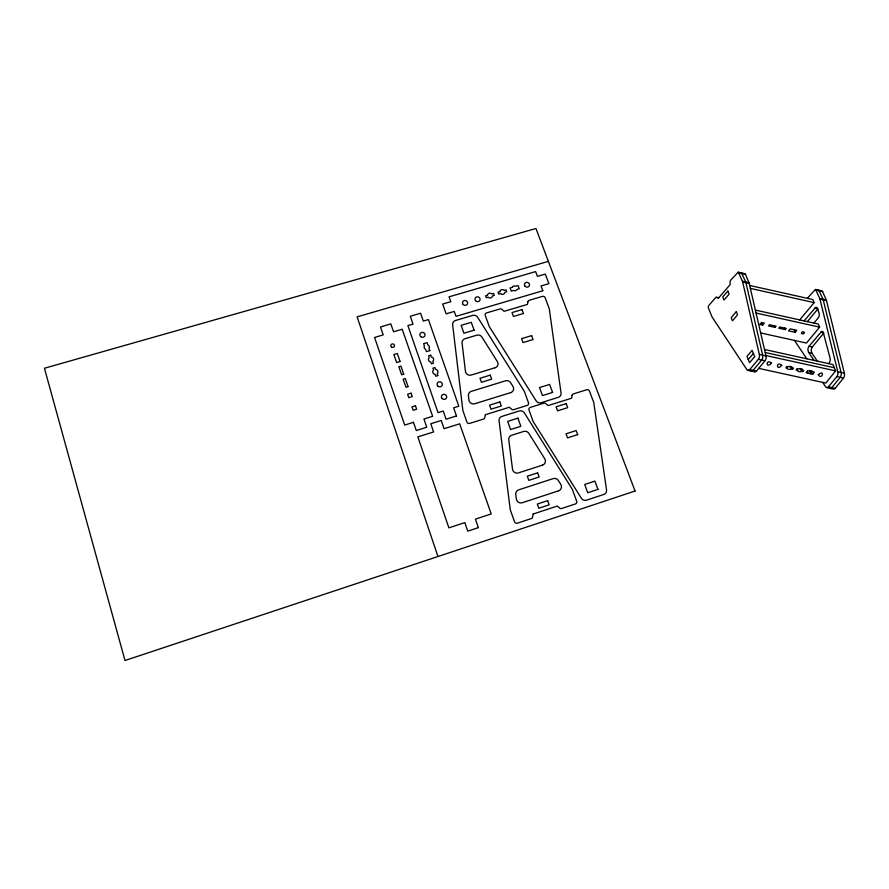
<?xml version="1.0" encoding="UTF-8"?>
<svg xmlns="http://www.w3.org/2000/svg" width="889" height="889" viewBox="0 0 889 889"><rect width="100%" height="100%" fill="white"/><g stroke="black" fill="none" stroke-linecap="round" stroke-linejoin="round"><path stroke-width="1.33" d="M826.77 387.682L833.404 389.138A2.111 1.9 44.5 0 0 835.193 388.337L843.505 378.014A6.712 5.99 43.9 0 0 844.372 373.147L826.492 300.638A4.601 4.089 39.8 0 0 826.248 299.926L822.347 291.07L815.413 289.414L808.09 297.504A2.845 2.534 39.3 0 0 807.657 298.393M822.614 382.37L825.892 387.171L827.826 387.515L836.893 376.558A6.712 6.001 43.7 0 0 837.771 371.702L819.98 299.193A4.601 4.101 39.5 0 0 819.747 298.482L815.535 289.447M831.871 387.604A2.167 1.945 44.4 0 1 830.082 388.415A2.111 1.9 44.4 0 0 831.871 387.604L840.205 377.28A6.712 6.001 43.8 0 0 841.072 372.424L823.236 299.915A4.601 4.089 39.6 0 0 823.003 299.204L818.769 290.147L819.436 290.859M764.507 349.488L832.982 364.568L835.649 370.88L825.781 383.07L758.706 368.357M828.581 363.601L829.181 362.868A6.679 5.979 42.8 0 0 830.059 358.045L823.092 331.841A1.5 1.334 41.4 0 0 821.558 331.508L809.012 346.288A6.245 5.601 42.1 0 0 808.679 352.444L814.024 360.389M812.713 374.202L814.368 372.169L811.424 370.991L807.734 370.713L806.079 372.747L812.713 374.202L810.924 370.935M797.044 368.968L797.878 371.191L799.367 371.724L802.778 371.535L803.778 370.324L802.267 369.991L801.878 369.057M786.765 366.713L787.587 368.935L789.088 369.468L792.499 369.279L793.499 368.068L791.999 367.735L791.61 366.801M817.324 361.123L811.979 353.177A6.245 5.59 42.2 0 1 812.302 347.01L823.87 332.964L820.591 332.23M755.383 310.083L818.291 324.041L819.614 327.141L806.467 343.065L760.673 332.942M813.924 323.074L818.213 317.906A6.601 5.89 40.1 0 0 819.091 313.172L817.202 307.738A1.489 1.322 40 0 0 815.68 307.416L804.089 320.896M795.155 332.297L796.811 330.308L790.232 328.852L788.576 330.841L795.155 332.297L794.077 329.708M807.368 321.618L817.969 308.85L814.713 308.127M718.845 297.682L715.878 297.326L708.877 305.405A3.245 2.956 36.3 0 0 708.477 308.15L711.911 316.64A3.367 3.067 36.9 0 0 712.233 317.251L747.049 369.891L749.394 369.98L758.373 359.3A6.69 6.079 40.6 0 0 759.339 354.444L742.648 281.935A4.601 4.145 36.1 0 0 742.426 281.224L738.337 272.178M785.298 329.641L786.298 328.452L779.709 326.996L778.708 328.185L785.298 329.641L784.643 328.085M753.094 370.346A2.167 1.967 41.4 0 1 751.272 371.146A2.111 1.922 41.4 0 0 753.094 370.346L761.706 360.034A6.69 6.079 40.8 0 0 762.662 355.178L745.938 282.669A4.601 4.145 36.3 0 0 745.704 281.957L741.515 272.867L742.237 273.534M747.927 370.413L754.617 371.88A2.111 1.922 41.6 0 0 756.439 371.08L765.029 360.767A6.69 6.079 40.9 0 0 765.985 355.911L749.205 283.402A4.601 4.145 36.4 0 0 748.983 282.68L745.26 273.879L738.203 272.145L730.658 280.235A3.223 2.9 35.9 0 0 730.102 282.013L730.158 284.591L718.29 298.315L716.545 297.182M799.722 319.918L814.135 302.616L812.835 299.549L749.683 285.469M775.097 327.385L776.097 326.196L769.496 324.729L768.496 325.93L775.097 327.385L774.441 325.83M748.282 359.567L753.383 353.5M761.551 322.496L759.873 324.485L762.618 325.096L764.296 323.107L761.551 322.496L762.618 325.096M548.369 261.366L357.122 316.873L437.966 556.514M808.679 352.444L811.979 353.177M765.207 352.511L834.315 367.724M765.907 355.533L835.649 370.88M759.339 354.444L765.985 355.911M837.771 371.702L844.372 373.147M758.373 359.3L765.029 360.767M836.893 376.558L843.505 378.014M787.365 368.157L785.854 367.824L786.865 366.601L790.888 366.479L791.999 367.735M797.644 370.413L796.133 370.08L797.144 368.857L801.156 368.735L802.267 369.991M749.749 369.613L756.439 371.08M828.559 386.882L835.193 388.337M756.072 313.05L819.614 327.141M809.012 346.288L812.302 347.01M738.981 272.879L745.527 274.334M816.191 290.136L822.692 291.592M742.426 281.224L748.983 282.68M819.747 298.482L826.248 299.926M742.648 281.935L749.205 283.402M819.98 299.193L826.492 300.638M750.372 288.403L814.135 302.616M794.444 340.409L806.79 358.8M809.701 371.102L810.824 373.78M807.212 371.358L807.968 373.158M801.689 368.935L802.778 371.535M800.222 368.691L801.267 371.202M791.421 366.679L792.499 369.279M789.943 366.435L790.988 368.946M804.478 332.497L803.934 333.431A2.934 2.634 40.7 0 1 802.523 333.875L801.411 333.464L801.834 332.242A2.934 2.634 41 0 1 803.245 331.797L804.478 332.497M572.105 395.438L571.627 398.205L548.113 405.584L545.879 403.662A2.189 2.078 32.7 0 0 543.757 403.195L530.311 407.406A2.189 2.089 31.7 0 0 529.011 410.073L533.022 421.108A4.389 4.201 33.4 0 0 533.433 421.953L581.339 498.218A4.467 4.278 46.6 0 0 586.54 500.174L603.787 494.462A4.456 4.245 46.6 0 0 606.542 489.895L593.808 402.895A4.356 4.123 36.3 0 0 593.574 402.006L589.485 391.116A2.178 2.045 35.2 0 0 586.74 389.749L573.472 393.894A2.178 2.056 34.5 0 0 572.105 395.438M533.144 514.031L532.622 516.954A2.256 2.178 47.1 0 1 531.189 518.598L517.354 523.188A2.256 2.189 47.1 0 1 514.52 521.754L510.442 510.253A4.489 4.367 44.3 0 1 510.219 509.308L499.062 420.853A4.401 4.223 29.5 0 1 501.929 416.396L519.22 410.985A4.389 4.201 31.1 0 1 524.366 412.907L572.105 488.983A4.467 4.278 45 0 1 572.527 489.839L576.683 501.196A2.234 2.145 46.9 0 1 575.394 503.963L561.759 508.486A2.245 2.156 47 0 1 559.592 508.03L557.314 506.041L533.144 514.031M527.955 301.749L527.455 304.405L504.152 311.306L501.974 309.428A2.145 2.011 22.4 0 0 499.885 308.972L486.572 312.906A2.156 2.022 21.2 0 0 485.261 315.462L489.117 326.119A4.312 4.067 22.2 0 0 489.517 326.941L536.078 400.772A4.367 4.156 31.7 0 0 541.19 402.695L558.27 397.35A4.356 4.134 32.8 0 0 561.037 392.971L549.313 309.116A4.278 3.989 26.3 0 0 549.091 308.25L545.146 297.726A2.134 1.989 25.6 0 0 542.457 296.381L529.311 300.271A2.134 2 24.7 0 0 527.955 301.749M485.372 414.719L484.827 417.53A2.2 2.122 26.3 0 1 483.405 419.108L469.692 423.386A2.211 2.134 24.5 0 1 466.903 421.997L463.002 410.885A4.401 4.234 23.3 0 1 462.791 409.973L452.645 324.752A4.323 4.089 18.2 0 1 455.535 320.484L472.67 315.428A4.312 4.067 20 0 1 477.715 317.329L524.099 390.971A4.367 4.167 29.1 0 1 524.499 391.805L528.488 402.761A2.189 2.089 30.7 0 1 527.188 405.417L513.675 409.64A2.189 2.1 29.5 0 1 511.542 409.184L509.319 407.251L485.372 414.719M818.258 374.669C821.78 380.836 825.548 368.835 818.258 374.669M781.731 365.335C776.197 371.991 775.941 360.323 781.731 365.335M771.43 363.068C765.885 369.735 765.651 358.067 771.43 363.068M754.672 356.656L749.571 362.734L746.993 356.4L752.094 350.344L754.672 356.656M736.281 311.717L731.191 317.662L732.458 320.785L737.548 314.828L736.281 311.717M727.824 291.07L722.735 296.959L724.002 300.06L729.091 294.159L727.824 291.07M635.057 491.028L124.993 660.505L44.45 368.257L535.967 228.495L635.057 491.028M547.657 500.629L537.3 504.041L538.812 508.23L549.169 504.819L547.657 500.629M478.349 527.644L467.758 531.144L464.825 522.621L448.889 527.855L417.852 436.877L433.61 431.954L430.776 423.742L441.222 420.486L444.067 428.687L459.691 423.809L491.217 513.953L475.404 519.143L478.349 527.644M597.964 489.394L587.762 492.762L584.706 484.461L594.885 481.116L597.964 489.394M558.636 490.795L522.21 502.741A4.478 4.345 42.8 0 1 516.331 498.973L515.753 494.484A4.478 4.334 41.9 0 1 518.643 489.872L553.202 478.615A4.456 4.289 42.9 0 1 558.392 480.571L560.803 484.427A4.456 4.289 43.7 0 1 558.636 490.795M537.634 472.859L527.321 476.204L528.811 480.36L539.134 477.015L537.634 472.859M542.579 465.103L518.365 472.926A4.445 4.301 37.3 0 1 512.52 469.192L508.764 439.766A4.412 4.256 32.8 0 1 511.631 435.277L523.699 431.454A4.412 4.234 33.8 0 1 528.855 433.388L544.768 458.802A4.434 4.267 38.7 0 1 542.579 465.103M577.661 434.643L567.538 437.877L566.037 433.81L576.15 430.576L577.661 434.643M413.463 422.319L404.706 425.075L374.558 337.476L383.215 334.886L380.47 326.963L390.816 323.885L393.571 331.797L402.172 329.23L432.643 416.296L423.931 419.03L426.787 427.231L416.296 430.543L413.463 422.319M517.898 418.163L507.652 421.386L510.575 429.543L520.832 426.298L517.898 418.163M566.171 403.65L556.081 406.818L557.57 410.851L567.66 407.673L566.171 403.65M415.463 405.784L411.974 406.873L413.152 410.274L416.641 409.184L415.463 405.784M499.829 401.961L489.583 405.14L491.028 409.196L501.285 406.006L499.829 401.961M456.479 415.974L446.078 419.208L443.244 411.04L438.044 412.652L407.895 325.63L413.041 324.118L410.307 316.24L420.564 313.239L423.32 321.096L428.431 319.596L458.813 406.217L453.634 407.829L456.479 415.974M552.569 392.427L542.479 395.572L539.534 387.56L549.613 384.426L552.569 392.427M411.096 393.205L407.618 394.283L408.784 397.661L412.263 396.583L411.096 393.205M510.775 392.594L474.693 403.762A4.389 4.212 23.6 0 1 468.925 400.094L468.403 395.761A4.389 4.212 23.2 0 1 471.303 391.349L505.53 380.825A4.367 4.156 27 0 1 510.642 382.748L512.986 386.482A4.367 4.167 27.5 0 1 510.775 392.594M408.04 386.615L405.951 387.26L403.15 379.181L405.228 378.547L408.04 386.615M403.695 374.125L401.617 374.769L398.828 366.724L400.906 366.09L403.695 374.125M490.217 375.147L480.004 378.281L481.438 382.292L491.661 379.159L490.217 375.147M400.072 361.49L396.605 362.534L393.838 354.533L397.294 353.478L400.072 361.49M437.788 375.58L435.721 376.203L435.088 374.38A2.634 2.511 16.7 0 1 433.554 370.002L432.921 368.168L434.988 367.546L435.621 369.368A2.634 2.511 16.7 0 1 437.155 373.747L437.788 375.58M495.184 367.724L471.192 375.047A4.367 4.167 21.5 0 1 465.458 371.391L462.047 343.043A4.334 4.112 19.9 0 1 464.925 338.742L476.871 335.175A4.334 4.101 21.1 0 1 481.949 337.087L497.407 361.679A4.345 4.134 24.1 0 1 495.184 367.724M531.611 335.62L521.587 338.642L523.032 342.565L533.056 339.542L531.611 335.62M430.676 355.167L428.609 355.789L429.243 357.6A2.623 2.5 15.8 0 0 430.765 361.967L431.398 363.779L433.454 363.157L432.821 361.345A2.623 2.5 15.8 0 0 431.309 356.978L430.676 355.167M474.104 330.186L463.947 333.219L461.135 325.341L471.281 322.329L474.104 330.186M429.832 350.599L426.398 351.622L425.609 349.355A2.623 2.489 15 0 1 424.409 345.921L423.631 343.665L427.064 342.643L427.842 344.899A2.623 2.489 15 0 1 429.043 348.332L429.832 350.599M522.01 309.605L512.02 312.561L513.453 316.462L523.443 313.484L522.01 309.605M542.801 290.759L456.001 316.34L454.268 311.45L446.134 313.839L442.666 304.06L450.79 301.693L449.056 296.826L535.634 271.601L537.423 276.379L545.301 274.079L548.891 283.635L541.012 285.958L542.801 290.759M512.386 287.247L510.119 287.903L511.308 291.114L513.564 290.459A2.556 2.389 22.8 0 0 516.998 289.447L519.265 288.781L518.076 285.58L515.82 286.236A2.556 2.389 22.8 0 0 512.386 287.247M487.439 295.259L485.616 295.793L486.316 297.737L488.139 297.204A2.567 2.411 20.8 0 0 492.517 295.915L494.328 295.381L493.628 293.448L491.806 293.981A2.567 2.411 20.8 0 0 487.439 295.259M499.829 291.636L498.007 292.17L498.718 294.103L500.529 293.57A2.567 2.4 21.9 0 0 504.885 292.292L506.708 291.759L505.997 289.825L504.185 290.359A2.567 2.4 21.9 0 0 499.829 291.636M463.158 304.471A2.578 2.423 18.6 0 0 467.503 303.727A2.578 2.423 18.6 0 0 464.514 300.493A2.578 2.423 18.6 0 0 463.158 304.471M475.537 300.671A2.578 2.411 19.7 0 0 479.916 300.226A2.578 2.411 19.7 0 0 477.171 296.815A2.578 2.411 19.7 0 0 475.537 300.671M524.899 286.014A2.556 2.378 23.7 0 0 529.266 285.88A2.556 2.378 23.7 0 0 526.766 282.335A2.556 2.378 23.7 0 0 524.899 286.014M391.482 346.954A1.822 1.734 10.6 0 0 394.46 345.988A1.822 1.734 10.6 0 0 392.049 343.999A1.822 1.734 10.6 0 0 391.482 346.954M441.989 398.372A2.645 2.534 18.9 0 0 446.5 397.872A2.645 2.534 18.9 0 0 443.7 394.316A2.645 2.534 18.9 0 0 441.989 398.372M437.744 385.982A2.634 2.523 17.7 0 0 442.189 385.181A2.634 2.523 17.7 0 0 439.155 381.837A2.634 2.523 17.7 0 0 437.744 385.982M420.63 336.575A2.611 2.478 14.3 0 0 424.975 335.509A2.611 2.478 14.3 0 0 421.73 332.43A2.611 2.478 14.3 0 0 420.63 336.575"/></g></svg>
